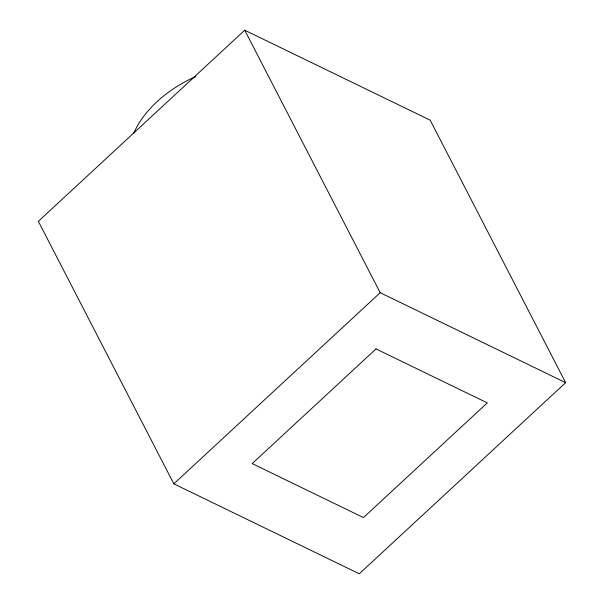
<?xml version="1.0" encoding="UTF-8"?>
<svg xmlns="http://www.w3.org/2000/svg" width="604" height="604" viewBox="0 0 604 604"><rect width="100%" height="100%" fill="white"/><g stroke="black" fill="none" stroke-linecap="round" stroke-linejoin="round"><path stroke-width="0.91" d="M244.718 30.2L38.354 221.336L173.831 483.827L359.282 573.8L565.646 382.664L430.169 120.173L244.718 30.2L380.203 292.691L565.646 382.664M173.831 483.827L380.203 292.691M133.658 133.529A89.362 54.398 -27.3 0 1 195.726 76.549M376.02 348.916L252.2 463.593L363.465 517.575L487.285 402.898L376.02 348.916"/></g></svg>
